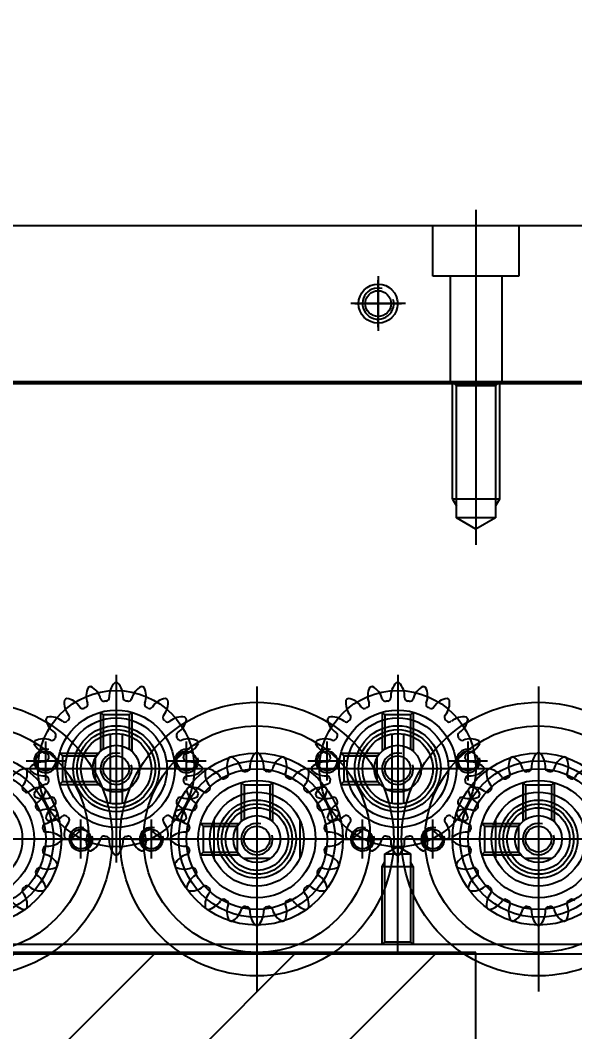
# Model space of a CAD drawing. Header units: inches. Extents: x 0 to 77285, y -118 to 40065.
# Drawn here: x 15283.4 to 15354.3, y 25985.4 to 26114.8 of the extents above; entities that cross this region are included whole.
import ezdxf

# ---------------------------------------------------------------- set-up
doc = ezdxf.new("R2010")
doc.units = ezdxf.units.IN
doc.header["$LTSCALE"] = 5
doc.header["$MEASUREMENT"] = 0
doc.layers.add('A', color=8, linetype='Continuous')
doc.styles.add('SCI', font='')
doc.styles.get('SCI').set_extended_font_data('Gulim')
doc.dimstyles.new('SCH', dxfattribs={"dimtxt": 2.5, "dimasz": 2, "dimexe": 1.25, "dimexo": 0.625, "dimtad": 1, "dimdec": 8, "dimtxsty": 'SCI', "dimcen": 2.5, "dimclrd": 4, "dimclre": 4, "dimclrt": 7, "dimadec": 8, "dimazin": 2, "dimtfac": 1, "dimtdec": 8, "dimtmove": 0, "dimatfit": 3, "dimfxl": 1, "dimarcsym": 0})

# ---------------------------------------------------------------- blocks, each defined once
blk = doc.blocks.new('A$Cc399747e')
h = blk.add_hatch()
h.set_pattern_fill('ANSI31', color=256, scale=4)
h.set_pattern_definition([(45, (9521.272, 63861.461), (-8.980256, 8.980256), [])])
h.paths.add_polyline_path([(2341.79, 581), (1941.79, 581), (1941.79, 281), (2341.79, 281)])
for p, q in [((1941.79, 581), (1941.79, 281)), ((1941.79, 581), (1941.79, 281)), ((1933.79, 247), (1933.79, 286)), ((1969.79, 247), (1969.79, 286)), ((1941.79, 281), (2341.79, 281)), ((1941.79, 281), (2341.79, 281)), ((1951.79, 281), (1951.79, 266.45)), ((1627.79, 280), (2635.79, 280)), ((1933.79, 253.5), (1933.79, 279.5)), ((1933.79, 253.5), (1933.79, 279.5)), ((1950.14, 279.65), (1949.79, 280)), ((1949.79, 270), (1949.79, 280)), ((1953.44, 279.65), (1950.14, 279.65)), ((1950.14, 268.4), (1950.14, 279.65)), ((1953.79, 280), (1953.44, 279.65)), ((1953.44, 279.65), (1953.44, 268.4)), ((1953.79, 280), (1953.79, 270)), ((1969.79, 253.5), (1969.79, 279.5)), ((1969.79, 253.5), (1969.79, 279.5)), ((1933.79, 254.5), (1933.79, 278.5)), ((1969.79, 254.5), (1969.79, 278.5)), ((1949.79, 270), (1950.14, 269.39)), ((1953.79, 270), (1949.79, 270)), ((1951.79, 245.5), (1951.79, 269.5)), ((1953.79, 270), (1953.44, 269.39)), ((1987.79, 245.5), (1987.79, 269.5)), ((1932.13, 269), (1935.45, 269)), ((1941.02, 268.5), (1936.03, 268.5)), ((1936.38, 268.15), (1936.03, 268.5)), ((1936.29, 268.16), (1936.29, 264.84)), ((1936.38, 268.02), (1936.38, 268.15)), ((1940.67, 268.15), (1936.38, 268.15)), ((1939.29, 264.1), (1939.29, 268.9)), ((1941.02, 268.5), (1940.67, 268.15)), ((1940.67, 264.85), (1940.67, 268.15)), ((1947.29, 269), (1947.29, 264)), ((1951.79, 267.45), (1950.14, 268.4)), ((1953.44, 268.4), (1950.14, 268.4)), ((1953.44, 268.4), (1951.79, 267.45)), ((1956.29, 269), (1956.29, 264)), ((1964.29, 264.1), (1964.29, 268.9)), ((1968.13, 269), (1971.45, 269)), ((1977.02, 268.5), (1972.03, 268.5)), ((1972.38, 268.15), (1972.03, 268.5)), ((1972.29, 268.16), (1972.29, 264.84)), ((1972.38, 268.02), (1972.38, 268.15)), ((1976.67, 268.15), (1972.38, 268.15)), ((1975.29, 264.1), (1975.29, 268.9)), ((1977.02, 268.5), (1976.67, 268.15)), ((1976.67, 264.85), (1976.67, 268.15)), ((1983.29, 269), (1983.29, 264)), ((1992.29, 269), (1992.29, 264)), ((1914.29, 266.5), (1953.29, 266.5)), ((1920.79, 266.5), (1946.79, 266.5)), ((1920.79, 266.5), (1946.79, 266.5)), ((1921.79, 266.5), (1945.79, 266.5)), ((1949.79, 266.5), (1944.79, 266.5)), ((1950.29, 266.5), (1989.29, 266.5)), ((1958.79, 266.5), (1953.79, 266.5)), ((1956.79, 266.5), (1982.79, 266.5)), ((1956.79, 266.5), (1982.79, 266.5)), ((1957.79, 266.5), (1981.79, 266.5)), ((1985.79, 266.5), (1980.79, 266.5)), ((1986.29, 266.5), (2025.29, 266.5)), ((1994.79, 266.5), (1989.79, 266.5)), ((1992.79, 266.5), (2018.79, 266.5)), ((1992.79, 266.5), (2018.79, 266.5)), ((1993.79, 266.5), (2017.79, 266.5)), ((1931.79, 259.27), (1931.79, 264.26)), ((1932.14, 263.91), (1931.79, 264.26)), ((1935.44, 263.91), (1935.79, 264.26)), ((1935.79, 259.27), (1935.79, 264.26)), ((1936.38, 264.85), (1936.03, 264.5)), ((1941.02, 264.5), (1936.03, 264.5)), ((1936.38, 264.85), (1936.38, 264.98)), ((1940.67, 264.85), (1936.38, 264.85)), ((1941.02, 264.5), (1940.67, 264.85)), ((1951.79, 250), (1951.79, 265)), ((1967.79, 259.27), (1967.79, 264.26)), ((1968.14, 263.91), (1967.79, 264.26)), ((1971.44, 263.91), (1971.79, 264.26)), ((1971.79, 259.27), (1971.79, 264.26)), ((1972.38, 264.85), (1972.03, 264.5)), ((1977.02, 264.5), (1972.03, 264.5)), ((1972.38, 264.85), (1972.38, 264.98)), ((1976.67, 264.85), (1972.38, 264.85)), ((1977.02, 264.5), (1976.67, 264.85)), ((1987.79, 250), (1987.79, 265)), ((1932.14, 263.91), (1932.27, 263.91)), ((1932.14, 259.62), (1932.14, 263.91)), ((1935.31, 263.91), (1935.44, 263.91)), ((1935.44, 259.62), (1935.44, 263.91)), ((1951.79, 252), (1951.79, 263)), ((1968.14, 263.91), (1968.27, 263.91)), ((1968.14, 259.62), (1968.14, 263.91)), ((1971.31, 263.91), (1971.44, 263.91)), ((1971.44, 259.62), (1971.44, 263.91)), ((1987.79, 252), (1987.79, 263)), ((1951.04, 253.06), (1951.04, 261.94)), ((1952.54, 253.06), (1952.54, 261.94)), ((1987.04, 253.06), (1987.04, 261.94)), ((1988.54, 253.06), (1988.54, 261.94)), ((1953.22, 260.14), (1950.37, 260.14)), ((1989.22, 260.14), (1986.37, 260.14)), ((1931.79, 259.27), (1932.14, 259.62)), ((1932.14, 259.62), (1935.44, 259.62)), ((1935.79, 259.27), (1935.44, 259.62)), ((1942.79, 259), (1942.79, 254)), ((1959.02, 259.5), (1954.03, 259.5)), ((1954.38, 259.15), (1954.03, 259.5)), ((1954.38, 259.02), (1954.38, 259.15)), ((1958.67, 259.15), (1954.38, 259.15)), ((1954.43, 258.92), (1954.43, 256.08)), ((1959.02, 259.5), (1958.67, 259.15)), ((1958.67, 255.85), (1958.67, 259.15)), ((1960.79, 259), (1960.79, 254)), ((1967.79, 259.27), (1968.14, 259.62)), ((1968.14, 259.62), (1971.44, 259.62)), ((1971.79, 259.27), (1971.44, 259.62)), ((1978.79, 259), (1978.79, 254)), ((1995.02, 259.5), (1990.03, 259.5)), ((1990.38, 259.15), (1990.03, 259.5)), ((1990.38, 259.02), (1990.38, 259.15)), ((1994.67, 259.15), (1990.38, 259.15)), ((1990.43, 258.92), (1990.43, 256.08)), ((1995.02, 259.5), (1994.67, 259.15)), ((1994.67, 255.85), (1994.67, 259.15)), ((1996.79, 259), (1996.79, 254)), ((1939.79, 257.5), (1963.79, 257.5)), ((1944.29, 257.5), (1959.29, 257.5)), ((1946.29, 257.5), (1957.29, 257.5)), ((1975.79, 257.5), (1999.79, 257.5)), ((1980.29, 257.5), (1995.29, 257.5)), ((1982.29, 257.5), (1993.29, 257.5)), ((1945.29, 256.5), (1940.29, 256.5)), ((1963.29, 256.5), (1958.29, 256.5)), ((1981.29, 256.5), (1976.29, 256.5)), ((1999.29, 256.5), (1994.29, 256.5)), ((1949.79, 250.27), (1949.79, 255.26)), ((1950.14, 254.91), (1949.79, 255.26)), ((1950.14, 254.91), (1950.27, 254.91)), ((1950.14, 250.62), (1950.14, 254.91)), ((1953.31, 254.91), (1953.44, 254.91)), ((1953.44, 254.91), (1953.79, 255.26)), ((1953.44, 250.62), (1953.44, 254.91)), ((1953.79, 250.27), (1953.79, 255.26)), ((1954.38, 255.85), (1954.03, 255.5)), ((1959.02, 255.5), (1954.03, 255.5)), ((1954.38, 255.85), (1954.38, 255.98)), ((1958.67, 255.85), (1954.38, 255.85)), ((1959.02, 255.5), (1958.67, 255.85)), ((1985.79, 250.27), (1985.79, 255.26)), ((1986.14, 254.91), (1985.79, 255.26)), ((1986.14, 254.91), (1986.27, 254.91)), ((1986.14, 250.62), (1986.14, 254.91)), ((1989.31, 254.91), (1989.44, 254.91)), ((1989.44, 254.91), (1989.79, 255.26)), ((1989.44, 250.62), (1989.44, 254.91)), ((1989.79, 250.27), (1989.79, 255.26)), ((1990.38, 255.85), (1990.03, 255.5)), ((1995.02, 255.5), (1990.03, 255.5)), ((1990.38, 255.85), (1990.38, 255.98)), ((1994.67, 255.85), (1990.38, 255.85)), ((1995.02, 255.5), (1994.67, 255.85)), ((1949.79, 250.27), (1950.14, 250.62)), ((1950.14, 250.62), (1953.44, 250.62)), ((1953.79, 250.27), (1953.44, 250.62)), ((1985.79, 250.27), (1986.14, 250.62)), ((1986.14, 250.62), (1989.44, 250.62)), ((1989.79, 250.27), (1989.44, 250.62)), ((1941.79, 206), (1941.79, 228.84)), ((1939.29, 225.4), (1941.79, 226.84)), ((1941.79, 226.84), (1944.29, 225.4)), ((1939.29, 208.5), (1939.29, 225.4)), ((1939.29, 225.4), (1944.29, 225.4)), ((1944.29, 225.4), (1944.29, 208.5)), ((1938.79, 223), (1939.29, 223.87)), ((1944.79, 223), (1944.29, 223.87)), ((1938.79, 208), (1938.79, 223)), ((1938.79, 223), (1944.79, 223)), ((1944.79, 223), (1944.79, 208)), ((1941.79, 186), (1941.79, 210)), ((1938.79, 208), (1939.29, 208.5)), ((1939.29, 208.5), (1944.29, 208.5)), ((1944.29, 208.5), (1944.79, 208)), ((2605.79, 208), (1657.79, 208)), ((1746.79, 208), (2486.79, 208)), ((1938.49, 194.5), (1938.49, 208)), ((1945.09, 194.5), (1945.09, 208)), ((1954.29, 201), (1954.29, 195)), ((1957.29, 198), (1951.29, 198)), ((1936.29, 188), (1936.29, 194.5)), ((1936.29, 194.5), (1947.29, 194.5)), ((1947.29, 194.5), (1947.29, 188)), ((2486.79, 188), (1746.79, 188))]:
    blk.add_line(p, q)
at = {"ltscale": 4}
for p, q in [((1627.79, 281.2), (2635.79, 281.2)), ((1627.79, 280), (2635.79, 280)), ((2102.29, 208.2), (1657.79, 208.2)), ((1679.79, 208), (2483.79, 208)), ((1954.29, 194.5), (1954.29, 201.5)), ((1950.79, 198), (1957.79, 198))]:
    blk.add_line(p, q, dxfattribs=at)
for centre, radius in [((1933.79, 266.5), 17.5), ((1969.79, 266.5), 17.5), ((2005.79, 266.5), 17.5), ((1933.79, 266.5), 14.5), ((1969.79, 266.5), 14.5), ((2005.79, 266.5), 14.5), ((1933.79, 266.5), 11), ((1969.79, 266.5), 11), ((2005.79, 266.5), 11), ((1933.79, 266.5), 10), ((1969.79, 266.5), 10), ((2005.79, 266.5), 10), ((1933.79, 266.5), 9), ((1969.79, 266.5), 9), ((2005.79, 266.5), 9), ((1933.79, 266.5), 7.5), ((1969.79, 266.5), 7.5), ((2005.79, 266.5), 7.5), ((1933.79, 266.5), 6), ((1969.79, 266.5), 6), ((2005.79, 266.5), 6), ((1933.79, 266.5), 5), ((1933.79, 266.5), 4.5), ((1933.79, 266.5), 4), ((1969.79, 266.5), 5), ((1969.79, 266.5), 4.5), ((1969.79, 266.5), 4), ((1933.79, 266.5), 3), ((1933.79, 266.5), 3), ((1969.79, 266.5), 3), ((1969.79, 266.5), 3), ((1933.79, 266.5), 1.65), ((1969.79, 266.5), 1.65), ((1951.79, 257.5), 10), ((1947.29, 266.5), 1.25), ((1956.29, 266.5), 1.25), ((1987.79, 257.5), 10), ((1983.29, 266.5), 1.25), ((1992.29, 266.5), 1.25), ((1951.79, 257.5), 7.5), ((1951.79, 257.5), 6.5), ((1987.79, 257.5), 7.5), ((1987.79, 257.5), 6.5), ((1951.79, 257.5), 5.5), ((1987.79, 257.5), 5.5), ((1951.79, 257.5), 5), ((1951.79, 257.5), 4.5), ((1951.79, 257.5), 4.5), ((1987.79, 257.5), 5), ((1987.79, 257.5), 4.5), ((1987.79, 257.5), 4.5), ((1951.79, 257.5), 3), ((1951.79, 257.5), 3), ((1987.79, 257.5), 3), ((1987.79, 257.5), 3), ((1951.79, 257.5), 1.65), ((1987.79, 257.5), 1.65), ((1942.79, 256.5), 1.25), ((1960.79, 256.5), 1.25), ((1978.79, 256.5), 1.25), ((1996.79, 256.5), 1.25), ((1954.29, 198), 1.65)]:
    blk.add_circle(centre, radius)
blk.add_circle((1954.29, 198), 2.5, dxfattribs=at)
for centre, radius, start, end in [((1933.79, 266.5), 11, 108, 108.9494), ((1933.79, 266.5), 11, 107.0506, 108), ((1929.4, 274.81), 2.5, 14.8421, 62.1345), ((1935.4, 275.76), 2.5, 135.8655, 183.1579), ((1933.79, 266.5), 11, 90, 90.9494), ((1933.79, 266.5), 11, 89.0506, 90), ((1932.18, 275.76), 2.5, 356.8421, 44.1345), ((1938.19, 274.81), 2.5, 117.8655, 165.1579), ((1933.79, 266.5), 11, 72, 72.9494), ((1933.79, 266.5), 11, 71.0506, 72), ((1969.79, 266.5), 11, 108, 108.9494), ((1969.79, 266.5), 11, 107.0506, 108), ((1965.4, 274.81), 2.5, 14.8421, 62.1345), ((1971.4, 275.76), 2.5, 135.8655, 183.1579), ((1969.79, 266.5), 11, 90, 90.9494), ((1969.79, 266.5), 11, 89.0506, 90), ((1968.18, 275.76), 2.5, 356.8421, 44.1345), ((1974.19, 274.81), 2.5, 117.8655, 165.1579), ((1969.79, 266.5), 11, 72, 72.9494), ((1969.79, 266.5), 11, 71.0506, 72), ((1932.46, 275.8), 2.5, 153.8655, 201.1579), ((1932.47, 275.6), 0.442, 278.289, 3.1579), ((1935.12, 275.6), 0.442, 176.8421, 261.711), ((1935.12, 275.8), 2.5, 338.8421, 26.1345), ((1968.46, 275.8), 2.5, 153.8655, 201.1579), ((1968.47, 275.6), 0.442, 278.289, 3.1579), ((1971.12, 275.6), 0.442, 176.8421, 261.711), ((1971.12, 275.8), 2.5, 338.8421, 26.1345), ((1929.52, 274.64), 0.442, 212.8421, 297.711), ((1933.79, 266.5), 8.75, 116.289, 117), ((1929.72, 274.74), 0.442, 296.289, 21.1579), ((1932.24, 275.56), 0.442, 194.8421, 279.711), ((1933.79, 266.5), 8.75, 99, 99.711), ((1933.79, 266.5), 8.75, 98.289, 99), ((1933.79, 266.5), 8.75, 81, 81.711), ((1933.79, 266.5), 8.75, 80.289, 81), ((1935.34, 275.56), 0.442, 260.289, 345.1579), ((1937.86, 274.74), 0.442, 158.8421, 243.711), ((1933.79, 266.5), 8.75, 63, 63.711), ((1938.07, 274.64), 0.442, 242.289, 327.1579), ((1940.54, 273.04), 2.5, 99.8655, 147.1579), ((1937.93, 274.94), 2.5, 320.8421, 8.1345), ((1933.79, 266.5), 11, 54, 54.9494), ((1933.79, 266.5), 11, 53.0506, 54), ((1965.65, 274.94), 2.5, 171.8655, 219.1579), ((1969.79, 266.5), 11, 126, 126.9494), ((1969.79, 266.5), 11, 125.0506, 126), ((1963.05, 273.04), 2.5, 32.8421, 80.1345), ((1965.52, 274.64), 0.442, 212.8421, 297.711), ((1969.79, 266.5), 8.75, 116.289, 117), ((1965.72, 274.74), 0.442, 296.289, 21.1579), ((1968.24, 275.56), 0.442, 194.8421, 279.711), ((1969.79, 266.5), 8.75, 99, 99.711), ((1969.79, 266.5), 8.75, 98.289, 99), ((1969.79, 266.5), 8.75, 81, 81.711), ((1969.79, 266.5), 8.75, 80.289, 81), ((1971.34, 275.56), 0.442, 260.289, 345.1579), ((1973.86, 274.74), 0.442, 158.8421, 243.711), ((1969.79, 266.5), 8.75, 63, 63.711), ((1974.07, 274.64), 0.442, 242.289, 327.1579), ((1976.54, 273.04), 2.5, 99.8655, 147.1579), ((1973.93, 274.94), 2.5, 320.8421, 8.1345), ((1969.79, 266.5), 11, 54, 54.9494), ((1969.79, 266.5), 11, 53.0506, 54), ((2001.65, 274.94), 2.5, 171.8655, 219.1579), ((2005.79, 266.5), 11, 126, 126.9494), ((2005.79, 266.5), 11, 125.0506, 126), ((1999.05, 273.04), 2.5, 32.8421, 80.1345), ((1933.79, 266.5), 8.75, 117, 117.711), ((1933.79, 266.5), 8.75, 62.289, 63), ((1940.21, 273.08), 0.442, 140.8421, 225.711), ((1942.23, 270.64), 2.5, 81.8655, 129.1579), ((1933.79, 266.5), 11, 36, 36.9494), ((1969.79, 266.5), 11, 143.0506, 144), ((1961.35, 270.64), 2.5, 50.8421, 98.1345), ((1963.37, 273.08), 0.442, 314.289, 39.1579), ((1969.79, 266.5), 8.75, 117, 117.711), ((1969.79, 266.5), 8.75, 62.289, 63), ((1976.21, 273.08), 0.442, 140.8421, 225.711), ((1978.23, 270.64), 2.5, 81.8655, 129.1579), ((1969.79, 266.5), 11, 36, 36.9494), ((2005.79, 266.5), 11, 143.0506, 144), ((1997.35, 270.64), 2.5, 50.8421, 98.1345), ((1999.37, 273.08), 0.442, 314.289, 39.1579), ((1933.79, 266.5), 8.75, 45, 45.711), ((1933.79, 266.5), 8.75, 44.289, 45), ((1940.37, 272.92), 0.442, 224.289, 309.1579), ((1940.33, 273.25), 2.5, 302.8421, 350.1345), ((1933.79, 266.5), 11, 35.0506, 36), ((1969.79, 266.5), 11, 144, 144.9494), ((1963.25, 273.25), 2.5, 189.8655, 237.1579), ((1963.21, 272.92), 0.442, 230.8421, 315.711), ((1969.79, 266.5), 8.75, 135, 135.711), ((1969.79, 266.5), 8.75, 134.289, 135), ((1969.79, 266.5), 8.75, 45, 45.711), ((1969.79, 266.5), 8.75, 44.289, 45), ((1976.37, 272.92), 0.442, 224.289, 309.1579), ((1976.33, 273.25), 2.5, 302.8421, 350.1345), ((1969.79, 266.5), 11, 35.0506, 36), ((2005.79, 266.5), 11, 144, 144.9494), ((1999.25, 273.25), 2.5, 189.8655, 237.1579), ((1999.21, 272.92), 0.442, 230.8421, 315.711), ((2005.79, 266.5), 8.75, 135, 135.711), ((2005.79, 266.5), 8.75, 134.289, 135), ((1941.93, 270.77), 0.442, 122.8421, 207.711), ((1933.79, 266.5), 8.75, 27, 27.711), ((1933.79, 266.5), 8.75, 26.289, 27), ((1961.65, 270.77), 0.442, 332.289, 57.1579), ((1969.79, 266.5), 8.75, 153, 153.711), ((1969.79, 266.5), 8.75, 152.289, 153), ((1977.93, 270.77), 0.442, 122.8421, 207.711), ((1969.79, 266.5), 8.75, 27, 27.711), ((1969.79, 266.5), 8.75, 26.289, 27), ((1997.65, 270.77), 0.442, 332.289, 57.1579), ((2005.79, 266.5), 8.75, 153, 153.711), ((2005.79, 266.5), 8.75, 152.289, 153), ((1942.03, 270.57), 0.442, 206.289, 291.1579), ((1943.09, 267.83), 2.5, 63.8655, 111.1579), ((1942.1, 270.89), 2.5, 284.8421, 332.1345), ((1933.79, 266.5), 11, 18, 18.9494), ((1933.79, 266.5), 11, 17.0506, 18), ((1969.79, 266.5), 11, 162, 162.9494), ((1961.49, 270.89), 2.5, 207.8655, 255.1579), ((1969.79, 266.5), 11, 161.0506, 162), ((1960.49, 267.83), 2.5, 68.8421, 116.1345), ((1961.55, 270.57), 0.442, 248.8421, 333.711), ((1978.03, 270.57), 0.442, 206.289, 291.1579), ((1979.09, 267.83), 2.5, 63.8655, 111.1579), ((1978.1, 270.89), 2.5, 284.8421, 332.1345), ((1969.79, 266.5), 11, 18, 18.9494), ((1969.79, 266.5), 11, 17.0506, 18), ((2005.79, 266.5), 11, 162, 162.9494), ((1997.49, 270.89), 2.5, 207.8655, 255.1579), ((2005.79, 266.5), 11, 161.0506, 162), ((1996.49, 267.83), 2.5, 68.8421, 116.1345), ((1997.55, 270.57), 0.442, 248.8421, 333.711), ((1933.79, 266.5), 2, 255, 195), ((1942.85, 268.05), 0.442, 104.8421, 189.711), ((1933.79, 266.5), 8.75, 9, 9.711), ((1933.79, 266.5), 8.75, 8.289, 9), ((1947.29, 266.5), 1.5, 255, 195), ((1950.46, 266.8), 2.5, 153.8655, 201.1579), ((1951.79, 257.5), 11, 108, 108.9494), ((1951.79, 257.5), 11, 107.0506, 108), ((1947.4, 265.81), 2.5, 14.8421, 62.1345), ((1953.4, 266.76), 2.5, 135.8655, 183.1579), ((1951.79, 257.5), 11, 90, 90.9494), ((1951.79, 257.5), 11, 89.0506, 90), ((1950.18, 266.76), 2.5, 356.8421, 44.1345), ((1956.19, 265.81), 2.5, 117.8655, 165.1579), ((1956.29, 266.5), 1.5, 255, 195), ((1951.79, 257.5), 11, 72, 72.9494), ((1951.79, 257.5), 11, 71.0506, 72), ((1953.12, 266.8), 2.5, 338.8421, 26.1345), ((1960.73, 268.05), 0.442, 350.289, 75.1579), ((1969.79, 266.5), 8.75, 171, 171.711), ((1969.79, 266.5), 8.75, 170.289, 171), ((1969.79, 266.5), 2, 255, 195), ((1978.85, 268.05), 0.442, 104.8421, 189.711), ((1969.79, 266.5), 8.75, 9, 9.711), ((1969.79, 266.5), 8.75, 8.289, 9), ((1983.29, 266.5), 1.5, 255, 195), ((1986.46, 266.8), 2.5, 153.8655, 201.1579), ((1987.79, 257.5), 11, 108, 108.9494), ((1987.79, 257.5), 11, 107.0506, 108), ((1983.4, 265.81), 2.5, 14.8421, 62.1345), ((1989.4, 266.76), 2.5, 135.8655, 183.1579), ((1987.79, 257.5), 11, 90, 90.9494), ((1987.79, 257.5), 11, 89.0506, 90), ((1986.18, 266.76), 2.5, 356.8421, 44.1345), ((1992.19, 265.81), 2.5, 117.8655, 165.1579), ((1992.29, 266.5), 1.5, 255, 195), ((1987.79, 257.5), 11, 72, 72.9494), ((1987.79, 257.5), 11, 71.0506, 72), ((1989.12, 266.8), 2.5, 338.8421, 26.1345), ((1996.73, 268.05), 0.442, 350.289, 75.1579), ((2005.79, 266.5), 8.75, 171, 171.711), ((2005.79, 266.5), 8.75, 170.289, 171), ((1942.89, 267.83), 0.442, 188.289, 273.1579), ((1943.05, 264.89), 2.5, 45.8655, 93.1579), ((1933.79, 266.5), 11, 360, 0.9494), ((1950.47, 266.6), 0.442, 278.289, 3.1579), ((1953.12, 266.6), 0.442, 176.8421, 261.711), ((1960.53, 264.89), 2.5, 86.8421, 134.1345), ((1969.79, 266.5), 11, 179.0506, 180), ((1960.7, 267.83), 0.442, 266.8421, 351.711), ((1978.89, 267.83), 0.442, 188.289, 273.1579), ((1979.05, 264.89), 2.5, 45.8655, 93.1579), ((1969.79, 266.5), 11, 360, 0.9494), ((1986.47, 266.6), 0.442, 278.289, 3.1579), ((1989.12, 266.6), 0.442, 176.8421, 261.711), ((1996.53, 264.89), 2.5, 86.8421, 134.1345), ((2005.79, 266.5), 11, 179.0506, 180), ((1996.7, 267.83), 0.442, 266.8421, 351.711), ((1942.89, 265.18), 0.442, 86.8421, 171.711), ((1943.05, 268.11), 2.5, 266.8421, 314.1345), ((1933.79, 266.5), 11, 359.0506, 0), ((1947.65, 265.94), 2.5, 171.8655, 219.1579), ((1951.79, 257.5), 11, 126, 126.9494), ((1951.79, 257.5), 11, 125.0506, 126), ((1945.05, 264.04), 2.5, 32.8421, 80.1345), ((1947.52, 265.64), 0.442, 212.8421, 297.711), ((1951.79, 257.5), 8.75, 117, 117.711), ((1951.79, 257.5), 8.75, 116.289, 117), ((1947.72, 265.74), 0.442, 296.289, 21.1579), ((1950.24, 266.56), 0.442, 194.8421, 279.711), ((1951.79, 257.5), 8.75, 99, 99.711), ((1951.79, 257.5), 8.75, 98.289, 99), ((1951.79, 257.5), 8.75, 81, 81.711), ((1951.79, 257.5), 8.75, 80.289, 81), ((1953.34, 266.56), 0.442, 260.289, 345.1579), ((1955.86, 265.74), 0.442, 158.8421, 243.711), ((1951.79, 257.5), 8.75, 63, 63.711), ((1951.79, 257.5), 8.75, 62.289, 63), ((1956.07, 265.64), 0.442, 242.289, 327.1579), ((1958.54, 264.04), 2.5, 99.8655, 147.1579), ((1955.93, 265.94), 2.5, 320.8421, 8.1345), ((1951.79, 257.5), 11, 54, 54.9494), ((1951.79, 257.5), 11, 53.0506, 54), ((1969.79, 266.5), 11, 180, 180.9494), ((1960.53, 268.11), 2.5, 225.8655, 273.1579), ((1960.7, 265.18), 0.442, 8.289, 93.1579), ((1978.89, 265.18), 0.442, 86.8421, 171.711), ((1979.05, 268.11), 2.5, 266.8421, 314.1345), ((1969.79, 266.5), 11, 359.0506, 0), ((1983.65, 265.94), 2.5, 171.8655, 219.1579), ((1987.79, 257.5), 11, 126, 126.9494), ((1987.79, 257.5), 11, 125.0506, 126), ((1981.05, 264.04), 2.5, 32.8421, 80.1345), ((1983.52, 265.64), 0.442, 212.8421, 297.711), ((1987.79, 257.5), 8.75, 117, 117.711), ((1987.79, 257.5), 8.75, 116.289, 117), ((1983.72, 265.74), 0.442, 296.289, 21.1579), ((1986.24, 266.56), 0.442, 194.8421, 279.711), ((1987.79, 257.5), 8.75, 99, 99.711), ((1987.79, 257.5), 8.75, 98.289, 99), ((1987.79, 257.5), 8.75, 81, 81.711), ((1987.79, 257.5), 8.75, 80.289, 81), ((1989.34, 266.56), 0.442, 260.289, 345.1579), ((1991.86, 265.74), 0.442, 158.8421, 243.711), ((1987.79, 257.5), 8.75, 63, 63.711), ((1987.79, 257.5), 8.75, 62.289, 63), ((1992.07, 265.64), 0.442, 242.289, 327.1579), ((1994.54, 264.04), 2.5, 99.8655, 147.1579), ((1991.93, 265.94), 2.5, 320.8421, 8.1345), ((1987.79, 257.5), 11, 54, 54.9494), ((1987.79, 257.5), 11, 53.0506, 54), ((2005.79, 266.5), 11, 180, 180.9494), ((1996.53, 268.11), 2.5, 225.8655, 273.1579), ((1996.7, 265.18), 0.442, 8.289, 93.1579), ((1942.85, 264.95), 0.442, 170.289, 255.1579), ((1933.79, 266.5), 8.75, 350.289, 351), ((1933.79, 266.5), 8.75, 351, 351.711), ((1942.1, 262.11), 2.5, 27.8655, 75.1579), ((1951.79, 257.5), 11, 143.0506, 144), ((1943.35, 261.64), 2.5, 50.8421, 98.1345), ((1945.37, 264.08), 0.442, 314.289, 39.1579), ((1958.21, 264.08), 0.442, 140.8421, 225.711), ((1960.23, 261.64), 2.5, 81.8655, 129.1579), ((1961.49, 262.11), 2.5, 104.8421, 152.1345), ((1951.79, 257.5), 11, 36, 36.9494), ((1960.73, 264.95), 0.442, 284.8421, 9.711), ((1969.79, 266.5), 8.75, 188.289, 189), ((1969.79, 266.5), 8.75, 189, 189.711), ((1978.85, 264.95), 0.442, 170.289, 255.1579), ((1969.79, 266.5), 8.75, 350.289, 351), ((1969.79, 266.5), 8.75, 351, 351.711), ((1978.1, 262.11), 2.5, 27.8655, 75.1579), ((1987.79, 257.5), 11, 143.0506, 144), ((1979.35, 261.64), 2.5, 50.8421, 98.1345), ((1981.37, 264.08), 0.442, 314.289, 39.1579), ((1994.21, 264.08), 0.442, 140.8421, 225.711), ((1996.23, 261.64), 2.5, 81.8655, 129.1579), ((1997.49, 262.11), 2.5, 104.8421, 152.1345), ((1987.79, 257.5), 11, 36, 36.9494), ((1996.73, 264.95), 0.442, 284.8421, 9.711), ((2005.79, 266.5), 8.75, 188.289, 189), ((2005.79, 266.5), 8.75, 189, 189.711), ((1942.03, 262.43), 0.442, 68.8421, 153.711), ((1943.09, 265.17), 2.5, 248.8421, 296.1345), ((1951.79, 257.5), 11, 144, 144.9494), ((1945.25, 264.25), 2.5, 189.8655, 237.1579), ((1933.79, 266.5), 11, 341.0506, 342), ((1933.79, 266.5), 11, 342, 342.9494), ((1945.21, 263.92), 0.442, 230.8421, 315.711), ((1951.79, 257.5), 8.75, 135, 135.711), ((1951.79, 257.5), 8.75, 134.289, 135), ((1951.79, 257.5), 8.75, 45, 45.711), ((1951.79, 257.5), 8.75, 44.289, 45), ((1958.37, 263.92), 0.442, 224.289, 309.1579), ((1969.79, 266.5), 11, 197.0506, 198), ((1969.79, 266.5), 11, 198, 198.9494), ((1960.49, 265.17), 2.5, 243.8655, 291.1579), ((1958.33, 264.25), 2.5, 302.8421, 350.1345), ((1951.79, 257.5), 11, 35.0506, 36), ((1961.55, 262.43), 0.442, 26.289, 111.1579), ((1978.03, 262.43), 0.442, 68.8421, 153.711), ((1979.09, 265.17), 2.5, 248.8421, 296.1345), ((1987.79, 257.5), 11, 144, 144.9494), ((1981.25, 264.25), 2.5, 189.8655, 237.1579), ((1969.79, 266.5), 11, 341.0506, 342), ((1969.79, 266.5), 11, 342, 342.9494), ((1981.21, 263.92), 0.442, 230.8421, 315.711), ((1987.79, 257.5), 8.75, 135, 135.711), ((1987.79, 257.5), 8.75, 134.289, 135), ((1987.79, 257.5), 8.75, 45, 45.711), ((1987.79, 257.5), 8.75, 44.289, 45), ((1994.37, 263.92), 0.442, 224.289, 309.1579), ((2005.79, 266.5), 11, 197.0506, 198), ((2005.79, 266.5), 11, 198, 198.9494), ((1996.49, 265.17), 2.5, 243.8655, 291.1579), ((1994.33, 264.25), 2.5, 302.8421, 350.1345), ((1987.79, 257.5), 11, 35.0506, 36), ((1997.55, 262.43), 0.442, 26.289, 111.1579), ((1941.93, 262.23), 0.442, 152.289, 237.1579), ((1933.79, 266.5), 8.75, 332.289, 333), ((1933.79, 266.5), 8.75, 333, 333.711), ((1940.33, 259.75), 2.5, 9.8655, 57.1579), ((1943.65, 261.77), 0.442, 332.289, 57.1579), ((1951.79, 257.5), 8.75, 153, 153.711), ((1951.79, 257.5), 8.75, 152.289, 153), ((1959.93, 261.77), 0.442, 122.8421, 207.711), ((1951.79, 257.5), 8.75, 27, 27.711), ((1951.79, 257.5), 8.75, 26.289, 27), ((1963.25, 259.75), 2.5, 122.8421, 170.1345), ((1961.65, 262.23), 0.442, 302.8421, 27.711), ((1969.79, 266.5), 8.75, 206.289, 207), ((1969.79, 266.5), 8.75, 207, 207.711), ((1977.93, 262.23), 0.442, 152.289, 237.1579), ((1969.79, 266.5), 8.75, 332.289, 333), ((1969.79, 266.5), 8.75, 333, 333.711), ((1976.33, 259.75), 2.5, 9.8655, 57.1579), ((1979.65, 261.77), 0.442, 332.289, 57.1579), ((1987.79, 257.5), 8.75, 153, 153.711), ((1987.79, 257.5), 8.75, 152.289, 153), ((1995.93, 261.77), 0.442, 122.8421, 207.711), ((1987.79, 257.5), 8.75, 27, 27.711), ((1987.79, 257.5), 8.75, 26.289, 27), ((1999.25, 259.75), 2.5, 122.8421, 170.1345), ((1997.65, 262.23), 0.442, 302.8421, 27.711), ((2005.79, 266.5), 8.75, 206.289, 207), ((2005.79, 266.5), 8.75, 207, 207.711), ((1940.21, 259.92), 0.442, 134.289, 219.1579), ((1933.79, 266.5), 8.75, 314.289, 315), ((1933.79, 266.5), 8.75, 315, 315.711), ((1940.37, 260.08), 0.442, 50.8421, 135.711), ((1942.23, 262.36), 2.5, 230.8421, 278.1345), ((1951.79, 257.5), 11, 162, 162.9494), ((1943.49, 261.89), 2.5, 207.8655, 255.1579), ((1951.79, 257.5), 11, 161.0506, 162), ((1942.49, 258.83), 2.5, 68.8421, 116.1345), ((1933.79, 266.5), 11, 324, 324.9494), ((1943.55, 261.57), 0.442, 248.8421, 333.711), ((1960.03, 261.57), 0.442, 206.289, 291.1579), ((1961.09, 258.83), 2.5, 63.8655, 111.1579), ((1960.1, 261.89), 2.5, 284.8421, 332.1345), ((1969.79, 266.5), 11, 215.0506, 216), ((1961.35, 262.36), 2.5, 261.8655, 309.1579), ((1951.79, 257.5), 11, 18, 18.9494), ((1951.79, 257.5), 11, 17.0506, 18), ((1963.21, 260.08), 0.442, 44.289, 129.1579), ((1969.79, 266.5), 8.75, 224.289, 225), ((1969.79, 266.5), 8.75, 225, 225.711), ((1963.37, 259.92), 0.442, 320.8421, 45.711), ((1976.21, 259.92), 0.442, 134.289, 219.1579), ((1969.79, 266.5), 8.75, 314.289, 315), ((1969.79, 266.5), 8.75, 315, 315.711), ((1976.37, 260.08), 0.442, 50.8421, 135.711), ((1978.23, 262.36), 2.5, 230.8421, 278.1345), ((1987.79, 257.5), 11, 162, 162.9494), ((1979.49, 261.89), 2.5, 207.8655, 255.1579), ((1987.79, 257.5), 11, 161.0506, 162), ((1978.49, 258.83), 2.5, 68.8421, 116.1345), ((1969.79, 266.5), 11, 324, 324.9494), ((1979.55, 261.57), 0.442, 248.8421, 333.711), ((1996.03, 261.57), 0.442, 206.289, 291.1579), ((1997.09, 258.83), 2.5, 63.8655, 111.1579), ((1996.1, 261.89), 2.5, 284.8421, 332.1345), ((2005.79, 266.5), 11, 215.0506, 216), ((1997.35, 262.36), 2.5, 261.8655, 309.1579), ((1987.79, 257.5), 11, 18, 18.9494), ((1987.79, 257.5), 11, 17.0506, 18), ((1999.21, 260.08), 0.442, 44.289, 129.1579), ((2005.79, 266.5), 8.75, 224.289, 225), ((2005.79, 266.5), 8.75, 225, 225.711), ((1999.37, 259.92), 0.442, 320.8421, 45.711), ((1929.52, 258.36), 0.442, 62.289, 147.1579), ((1938.07, 258.36), 0.442, 32.8421, 117.711), ((1937.93, 258.06), 2.5, 351.8655, 39.1579), ((1933.79, 266.5), 11, 323.0506, 324), ((1942.73, 259.05), 0.442, 350.289, 75.1579), ((1951.79, 257.5), 8.75, 171, 171.711), ((1951.79, 257.5), 8.75, 170.289, 171), ((1951.79, 257.5), 2, 255, 195), ((1960.85, 259.05), 0.442, 104.8421, 189.711), ((1951.79, 257.5), 8.75, 9, 9.711), ((1951.79, 257.5), 8.75, 8.289, 9), ((1969.79, 266.5), 11, 216, 216.9494), ((1965.65, 258.06), 2.5, 140.8421, 188.1345), ((1965.52, 258.36), 0.442, 62.289, 147.1579), ((1974.07, 258.36), 0.442, 32.8421, 117.711), ((1973.93, 258.06), 2.5, 351.8655, 39.1579), ((1969.79, 266.5), 11, 323.0506, 324), ((1978.73, 259.05), 0.442, 350.289, 75.1579), ((1987.79, 257.5), 8.75, 171, 171.711), ((1987.79, 257.5), 8.75, 170.289, 171), ((1987.79, 257.5), 2, 255, 195), ((1996.85, 259.05), 0.442, 104.8421, 189.711), ((1987.79, 257.5), 8.75, 9, 9.711), ((1987.79, 257.5), 8.75, 8.289, 9), ((2005.79, 266.5), 11, 216, 216.9494), ((2001.65, 258.06), 2.5, 140.8421, 188.1345), ((1927.05, 259.96), 2.5, 279.8655, 327.1579), ((1933.79, 266.5), 8.75, 242.289, 243), ((1933.79, 266.5), 8.75, 243, 243.711), ((1929.72, 258.26), 0.442, 338.8421, 63.711), ((1932.46, 257.2), 2.5, 158.8421, 206.1345), ((1929.4, 258.19), 2.5, 297.8655, 345.1579), ((1932.24, 257.44), 0.442, 80.289, 165.1579), ((1933.79, 266.5), 8.75, 260.289, 261), ((1933.79, 266.5), 8.75, 261, 261.711), ((1932.47, 257.4), 0.442, 356.8421, 81.711), ((1935.12, 257.4), 0.442, 98.289, 183.1579), ((1933.79, 266.5), 8.75, 278.289, 279), ((1933.79, 266.5), 8.75, 279, 279.711), ((1935.34, 257.44), 0.442, 14.8421, 99.711), ((1938.19, 258.19), 2.5, 194.8421, 242.1345), ((1935.12, 257.2), 2.5, 333.8655, 21.1579), ((1937.86, 258.26), 0.442, 116.289, 201.1579), ((1933.79, 266.5), 8.75, 296.289, 297), ((1933.79, 266.5), 8.75, 297, 297.711), ((1940.54, 259.96), 2.5, 212.8421, 260.1345), ((1933.79, 266.5), 11, 305.0506, 306), ((1933.79, 266.5), 11, 306, 306.9494), ((1942.53, 255.89), 2.5, 86.8421, 134.1345), ((1951.79, 257.5), 11, 179.0506, 180), ((1951.79, 257.5), 11, 180, 180.9494), ((1942.79, 256.5), 1.5, 255, 195), ((1942.7, 258.83), 0.442, 266.8421, 351.711), ((1960.79, 256.5), 1.5, 255, 195), ((1960.89, 258.83), 0.442, 188.289, 273.1579), ((1961.05, 255.89), 2.5, 45.8655, 93.1579), ((1951.79, 257.5), 11, 360, 0.9494), ((1951.79, 257.5), 11, 359.0506, 0), ((1969.79, 266.5), 11, 233.0506, 234), ((1969.79, 266.5), 11, 234, 234.9494), ((1963.05, 259.96), 2.5, 279.8655, 327.1579), ((1969.79, 266.5), 8.75, 242.289, 243), ((1969.79, 266.5), 8.75, 243, 243.711), ((1965.72, 258.26), 0.442, 338.8421, 63.711), ((1968.46, 257.2), 2.5, 158.8421, 206.1345), ((1965.4, 258.19), 2.5, 297.8655, 345.1579), ((1968.24, 257.44), 0.442, 80.289, 165.1579), ((1969.79, 266.5), 8.75, 260.289, 261), ((1969.79, 266.5), 8.75, 261, 261.711), ((1968.47, 257.4), 0.442, 356.8421, 81.711), ((1971.12, 257.4), 0.442, 98.289, 183.1579), ((1969.79, 266.5), 8.75, 278.289, 279), ((1969.79, 266.5), 8.75, 279, 279.711), ((1971.34, 257.44), 0.442, 14.8421, 99.711), ((1974.19, 258.19), 2.5, 194.8421, 242.1345), ((1971.12, 257.2), 2.5, 333.8655, 21.1579), ((1973.86, 258.26), 0.442, 116.289, 201.1579), ((1969.79, 266.5), 8.75, 296.289, 297), ((1969.79, 266.5), 8.75, 297, 297.711), ((1976.54, 259.96), 2.5, 212.8421, 260.1345), ((1969.79, 266.5), 11, 305.0506, 306), ((1969.79, 266.5), 11, 306, 306.9494), ((1978.53, 255.89), 2.5, 86.8421, 134.1345), ((1987.79, 257.5), 11, 179.0506, 180), ((1987.79, 257.5), 11, 180, 180.9494), ((1978.79, 256.5), 1.5, 255, 195), ((1978.7, 258.83), 0.442, 266.8421, 351.711), ((1996.79, 256.5), 1.5, 255, 195), ((1996.89, 258.83), 0.442, 188.289, 273.1579), ((1997.05, 255.89), 2.5, 45.8655, 93.1579), ((1987.79, 257.5), 11, 360, 0.9494), ((1987.79, 257.5), 11, 359.0506, 0), ((2005.79, 266.5), 11, 233.0506, 234), ((2005.79, 266.5), 11, 234, 234.9494), ((1999.05, 259.96), 2.5, 279.8655, 327.1579), ((1935.4, 257.24), 2.5, 176.8421, 224.1345), ((1932.18, 257.24), 2.5, 315.8655, 3.1579), ((1942.53, 259.11), 2.5, 225.8655, 273.1579), ((1942.7, 256.18), 0.442, 8.289, 93.1579), ((1951.79, 257.5), 8.75, 188.289, 189), ((1951.79, 257.5), 8.75, 351, 351.711), ((1960.89, 256.18), 0.442, 86.8421, 171.711), ((1961.05, 259.11), 2.5, 266.8421, 314.1345), ((1971.4, 257.24), 2.5, 176.8421, 224.1345), ((1968.18, 257.24), 2.5, 315.8655, 3.1579), ((1978.53, 259.11), 2.5, 225.8655, 273.1579), ((1978.7, 256.18), 0.442, 8.289, 93.1579), ((1987.79, 257.5), 8.75, 188.289, 189), ((1987.79, 257.5), 8.75, 351, 351.711), ((1996.89, 256.18), 0.442, 86.8421, 171.711), ((1997.05, 259.11), 2.5, 266.8421, 314.1345), ((1933.79, 266.5), 11, 251.0506, 252), ((1933.79, 266.5), 11, 252, 252.9494), ((1933.79, 266.5), 11, 269.0506, 270), ((1933.79, 266.5), 11, 270, 270.9494), ((1933.79, 266.5), 11, 287.0506, 288), ((1933.79, 266.5), 11, 288, 288.9494), ((1943.49, 253.11), 2.5, 104.8421, 152.1345), ((1942.73, 255.95), 0.442, 284.8421, 9.711), ((1951.79, 257.5), 8.75, 189, 189.711), ((1960.85, 255.95), 0.442, 170.289, 255.1579), ((1951.79, 257.5), 8.75, 350.289, 351), ((1960.1, 253.11), 2.5, 27.8655, 75.1579), ((1969.79, 266.5), 11, 251.0506, 252), ((1969.79, 266.5), 11, 252, 252.9494), ((1969.79, 266.5), 11, 269.0506, 270), ((1969.79, 266.5), 11, 270, 270.9494), ((1969.79, 266.5), 11, 287.0506, 288), ((1969.79, 266.5), 11, 288, 288.9494), ((1979.49, 253.11), 2.5, 104.8421, 152.1345), ((1978.73, 255.95), 0.442, 284.8421, 9.711), ((1987.79, 257.5), 8.75, 189, 189.711), ((1996.85, 255.95), 0.442, 170.289, 255.1579), ((1987.79, 257.5), 8.75, 350.289, 351), ((1996.1, 253.11), 2.5, 27.8655, 75.1579), ((1951.79, 257.5), 11, 197.0506, 198), ((1951.79, 257.5), 11, 198, 198.9494), ((1942.49, 256.17), 2.5, 243.8655, 291.1579), ((1943.55, 253.43), 0.442, 26.289, 111.1579), ((1951.79, 257.5), 8.75, 206.289, 207), ((1951.79, 257.5), 8.75, 333, 333.711), ((1960.03, 253.43), 0.442, 68.8421, 153.711), ((1961.09, 256.17), 2.5, 248.8421, 296.1345), ((1951.79, 257.5), 11, 341.0506, 342), ((1951.79, 257.5), 11, 342, 342.9494), ((1987.79, 257.5), 11, 197.0506, 198), ((1987.79, 257.5), 11, 198, 198.9494), ((1978.49, 256.17), 2.5, 243.8655, 291.1579), ((1979.55, 253.43), 0.442, 26.289, 111.1579), ((1987.79, 257.5), 8.75, 206.289, 207), ((1987.79, 257.5), 8.75, 333, 333.711), ((1996.03, 253.43), 0.442, 68.8421, 153.711), ((1997.09, 256.17), 2.5, 248.8421, 296.1345), ((1987.79, 257.5), 11, 341.0506, 342), ((1987.79, 257.5), 11, 342, 342.9494), ((1945.25, 250.75), 2.5, 122.8421, 170.1345), ((1943.65, 253.23), 0.442, 302.8421, 27.711), ((1951.79, 257.5), 8.75, 207, 207.711), ((1959.93, 253.23), 0.442, 152.289, 237.1579), ((1951.79, 257.5), 8.75, 332.289, 333), ((1958.33, 250.75), 2.5, 9.8655, 57.1579), ((1981.25, 250.75), 2.5, 122.8421, 170.1345), ((1979.65, 253.23), 0.442, 302.8421, 27.711), ((1987.79, 257.5), 8.75, 207, 207.711), ((1995.93, 253.23), 0.442, 152.289, 237.1579), ((1987.79, 257.5), 8.75, 332.289, 333), ((1994.33, 250.75), 2.5, 9.8655, 57.1579), ((1951.79, 257.5), 11, 215.0506, 216), ((1951.79, 257.5), 11, 216, 216.9494), ((1943.35, 253.36), 2.5, 261.8655, 309.1579), ((1945.21, 251.08), 0.442, 44.289, 129.1579), ((1951.79, 257.5), 8.75, 224.289, 225), ((1951.79, 257.5), 8.75, 225, 225.711), ((1945.37, 250.92), 0.442, 320.8421, 45.711), ((1958.21, 250.92), 0.442, 134.289, 219.1579), ((1951.79, 257.5), 8.75, 314.289, 315), ((1951.79, 257.5), 8.75, 315, 315.711), ((1958.37, 251.08), 0.442, 50.8421, 135.711), ((1960.23, 253.36), 2.5, 230.8421, 278.1345), ((1951.79, 257.5), 11, 323.0506, 324), ((1951.79, 257.5), 11, 324, 324.9494), ((1987.79, 257.5), 11, 215.0506, 216), ((1987.79, 257.5), 11, 216, 216.9494), ((1979.35, 253.36), 2.5, 261.8655, 309.1579), ((1981.21, 251.08), 0.442, 44.289, 129.1579), ((1987.79, 257.5), 8.75, 224.289, 225), ((1987.79, 257.5), 8.75, 225, 225.711), ((1981.37, 250.92), 0.442, 320.8421, 45.711), ((1994.21, 250.92), 0.442, 134.289, 219.1579), ((1987.79, 257.5), 8.75, 314.289, 315), ((1987.79, 257.5), 8.75, 315, 315.711), ((1994.37, 251.08), 0.442, 50.8421, 135.711), ((1996.23, 253.36), 2.5, 230.8421, 278.1345), ((1987.79, 257.5), 11, 323.0506, 324), ((1987.79, 257.5), 11, 324, 324.9494), ((1947.65, 249.06), 2.5, 140.8421, 188.1345), ((1947.52, 249.36), 0.442, 62.289, 147.1579), ((1951.79, 257.5), 8.75, 242.289, 243), ((1951.79, 257.5), 8.75, 297, 297.711), ((1956.07, 249.36), 0.442, 32.8421, 117.711), ((1955.93, 249.06), 2.5, 351.8655, 39.1579), ((1983.65, 249.06), 2.5, 140.8421, 188.1345), ((1983.52, 249.36), 0.442, 62.289, 147.1579), ((1987.79, 257.5), 8.75, 242.289, 243), ((1987.79, 257.5), 8.75, 297, 297.711), ((1992.07, 249.36), 0.442, 32.8421, 117.711), ((1991.93, 249.06), 2.5, 351.8655, 39.1579), ((1951.79, 257.5), 11, 233.0506, 234), ((1951.79, 257.5), 11, 234, 234.9494), ((1945.05, 250.96), 2.5, 279.8655, 327.1579), ((1951.79, 257.5), 8.75, 243, 243.711), ((1947.72, 249.26), 0.442, 338.8421, 63.711), ((1950.46, 248.2), 2.5, 158.8421, 206.1345), ((1947.4, 249.19), 2.5, 297.8655, 345.1579), ((1950.24, 248.44), 0.442, 80.289, 165.1579), ((1951.79, 257.5), 8.75, 260.289, 261), ((1951.79, 257.5), 8.75, 261, 261.711), ((1950.47, 248.4), 0.442, 356.8421, 81.711), ((1953.12, 248.4), 0.442, 98.289, 183.1579), ((1951.79, 257.5), 8.75, 278.289, 279), ((1951.79, 257.5), 8.75, 279, 279.711), ((1953.34, 248.44), 0.442, 14.8421, 99.711), ((1956.19, 249.19), 2.5, 194.8421, 242.1345), ((1953.12, 248.2), 2.5, 333.8655, 21.1579), ((1955.86, 249.26), 0.442, 116.289, 201.1579), ((1951.79, 257.5), 8.75, 296.289, 297), ((1958.54, 250.96), 2.5, 212.8421, 260.1345), ((1951.79, 257.5), 11, 305.0506, 306), ((1951.79, 257.5), 11, 306, 306.9494), ((1987.79, 257.5), 11, 233.0506, 234), ((1987.79, 257.5), 11, 234, 234.9494), ((1981.05, 250.96), 2.5, 279.8655, 327.1579), ((1987.79, 257.5), 8.75, 243, 243.711), ((1983.72, 249.26), 0.442, 338.8421, 63.711), ((1986.46, 248.2), 2.5, 158.8421, 206.1345), ((1983.4, 249.19), 2.5, 297.8655, 345.1579), ((1986.24, 248.44), 0.442, 80.289, 165.1579), ((1987.79, 257.5), 8.75, 260.289, 261), ((1987.79, 257.5), 8.75, 261, 261.711), ((1986.47, 248.4), 0.442, 356.8421, 81.711), ((1989.12, 248.4), 0.442, 98.289, 183.1579), ((1987.79, 257.5), 8.75, 278.289, 279), ((1987.79, 257.5), 8.75, 279, 279.711), ((1989.34, 248.44), 0.442, 14.8421, 99.711), ((1992.19, 249.19), 2.5, 194.8421, 242.1345), ((1989.12, 248.2), 2.5, 333.8655, 21.1579), ((1991.86, 249.26), 0.442, 116.289, 201.1579), ((1987.79, 257.5), 8.75, 296.289, 297), ((1994.54, 250.96), 2.5, 212.8421, 260.1345), ((1987.79, 257.5), 11, 305.0506, 306), ((1987.79, 257.5), 11, 306, 306.9494), ((1953.4, 248.24), 2.5, 176.8421, 224.1345), ((1950.18, 248.24), 2.5, 315.8655, 3.1579), ((1989.4, 248.24), 2.5, 176.8421, 224.1345), ((1986.18, 248.24), 2.5, 315.8655, 3.1579), ((1951.79, 257.5), 11, 251.0506, 252), ((1951.79, 257.5), 11, 252, 252.9494), ((1951.79, 257.5), 11, 269.0506, 270), ((1951.79, 257.5), 11, 270, 270.9494), ((1951.79, 257.5), 11, 287.0506, 288), ((1951.79, 257.5), 11, 288, 288.9494), ((1987.79, 257.5), 11, 251.0506, 252), ((1987.79, 257.5), 11, 252, 252.9494), ((1987.79, 257.5), 11, 269.0506, 270), ((1987.79, 257.5), 11, 270, 270.9494), ((1987.79, 257.5), 11, 287.0506, 288), ((1987.79, 257.5), 11, 288, 288.9494), ((1954.29, 198), 2, 255, 195)]:
    blk.add_arc(centre, radius, start, end)
blk = doc.blocks.new('*D366')
at = {"color": 4, "lineweight": -2, "transparency": 16777216}
for p, q in [((12554.65, 23925.55), (12554.65, 28076.14)), ((17979.65, 23925.05), (17979.65, 28076.14)), ((12714.65, 27976.14), (17819.65, 27976.14))]:
    blk.add_line(p, q, dxfattribs=at)
at = {"color": 4, "transparency": 16777216}
for points in [[(12714.65, 28002.81), (12714.65, 27949.48), (12554.65, 27976.14)], [(17819.65, 28002.81), (17819.65, 27949.48), (17979.65, 27976.14)]]:
    blk.add_solid(points, dxfattribs=at)
at = {"layer": 'Defpoints', "color": 0, "transparency": 16777216}
for p in [(17979.65, 27976.14), (12554.65, 23875.55), (17979.65, 23875.05)]:
    blk.add_point(p, dxfattribs=at)
at = {"color": 7, "transparency": 16777216, "insert": (15267.15, 28128.81), "char_height": 200, "attachment_point": 5, "style": 'SCI'}
blk.add_mtext('5425', dxfattribs=at)
blk = doc.blocks.new('*D367')
at = {"color": 4, "lineweight": -2, "transparency": 16777216}
for p, q in [((12554.65, 23925.55), (12554.65, 29140.68)), ((21064.65, 23433.05), (21064.65, 29140.68)), ((12714.65, 29040.68), (20904.65, 29040.68))]:
    blk.add_line(p, q, dxfattribs=at)
at = {"color": 4, "transparency": 16777216}
for points in [[(12714.65, 29067.34), (12714.65, 29014.01), (12554.65, 29040.68)], [(20904.65, 29067.34), (20904.65, 29014.01), (21064.65, 29040.68)]]:
    blk.add_solid(points, dxfattribs=at)
at = {"layer": 'Defpoints', "color": 0, "transparency": 16777216}
for p in [(21064.65, 29040.68), (12554.65, 23875.55), (21064.65, 23383.05)]:
    blk.add_point(p, dxfattribs=at)
at = {"color": 7, "transparency": 16777216, "insert": (16809.65, 29193.47), "char_height": 200, "attachment_point": 5, "style": 'SCI'}
blk.add_mtext('8510', dxfattribs=at)
blk = doc.blocks.new('*D374')
at = {"color": 4, "lineweight": -2, "transparency": 16777216}
for p, q in [((12554.65, 23925.55), (12554.65, 30215.88)), ((37924.65, 23433.05), (37924.65, 30215.88)), ((12714.65, 30115.88), (37764.65, 30115.88))]:
    blk.add_line(p, q, dxfattribs=at)
at = {"color": 4, "transparency": 16777216}
for points in [[(12714.65, 30142.54), (12714.65, 30089.21), (12554.65, 30115.88)], [(37764.65, 30142.54), (37764.65, 30089.21), (37924.65, 30115.88)]]:
    blk.add_solid(points, dxfattribs=at)
at = {"layer": 'Defpoints', "color": 0, "transparency": 16777216}
for p in [(37924.65, 30115.88), (12554.65, 23875.55), (37924.65, 23383.05)]:
    blk.add_point(p, dxfattribs=at)
at = {"color": 7, "transparency": 16777216, "insert": (25239.65, 30268.54), "char_height": 200, "attachment_point": 5, "style": 'SCI'}
blk.add_mtext('25370', dxfattribs=at)

msp = doc.modelspace()

# ---------------------------------------------------------------- block references
at = {"layer": 'A', "rotation": 180}
msp.add_blockref('A$Cc399747e', (17283.44187244, 26276.55060516), dxfattribs=at)

# ---------------------------------------------------------------- dimensions: what is measured, and where the dimension line sits
for base, p2, picture, middle in [((37924.649780898, 30115.8761734788), (37924.649780898, 23383.0504762948), '*D374', (25239.649780898, 30268.5392893244)), ((21064.649780898, 29040.6754827387), (21064.649780898, 23383.0504762948), '*D367', (16809.649780898, 29193.4717543765)), ((17979.649780898, 27976.1433020648), (17979.649780898, 23875.0504762948), '*D366', (15267.149780898, 28128.8064179103))]:
    dim = msp.add_linear_dim(base=base, p1=(12554.649780898, 23875.5504762968), p2=p2, dimstyle='SCH', override={"dimscale": 80})
    dim.commit()
    dim.dimension.update_dxf_attribs({"geometry": picture, "text_midpoint": middle})

doc.saveas('drawing.dxf')
